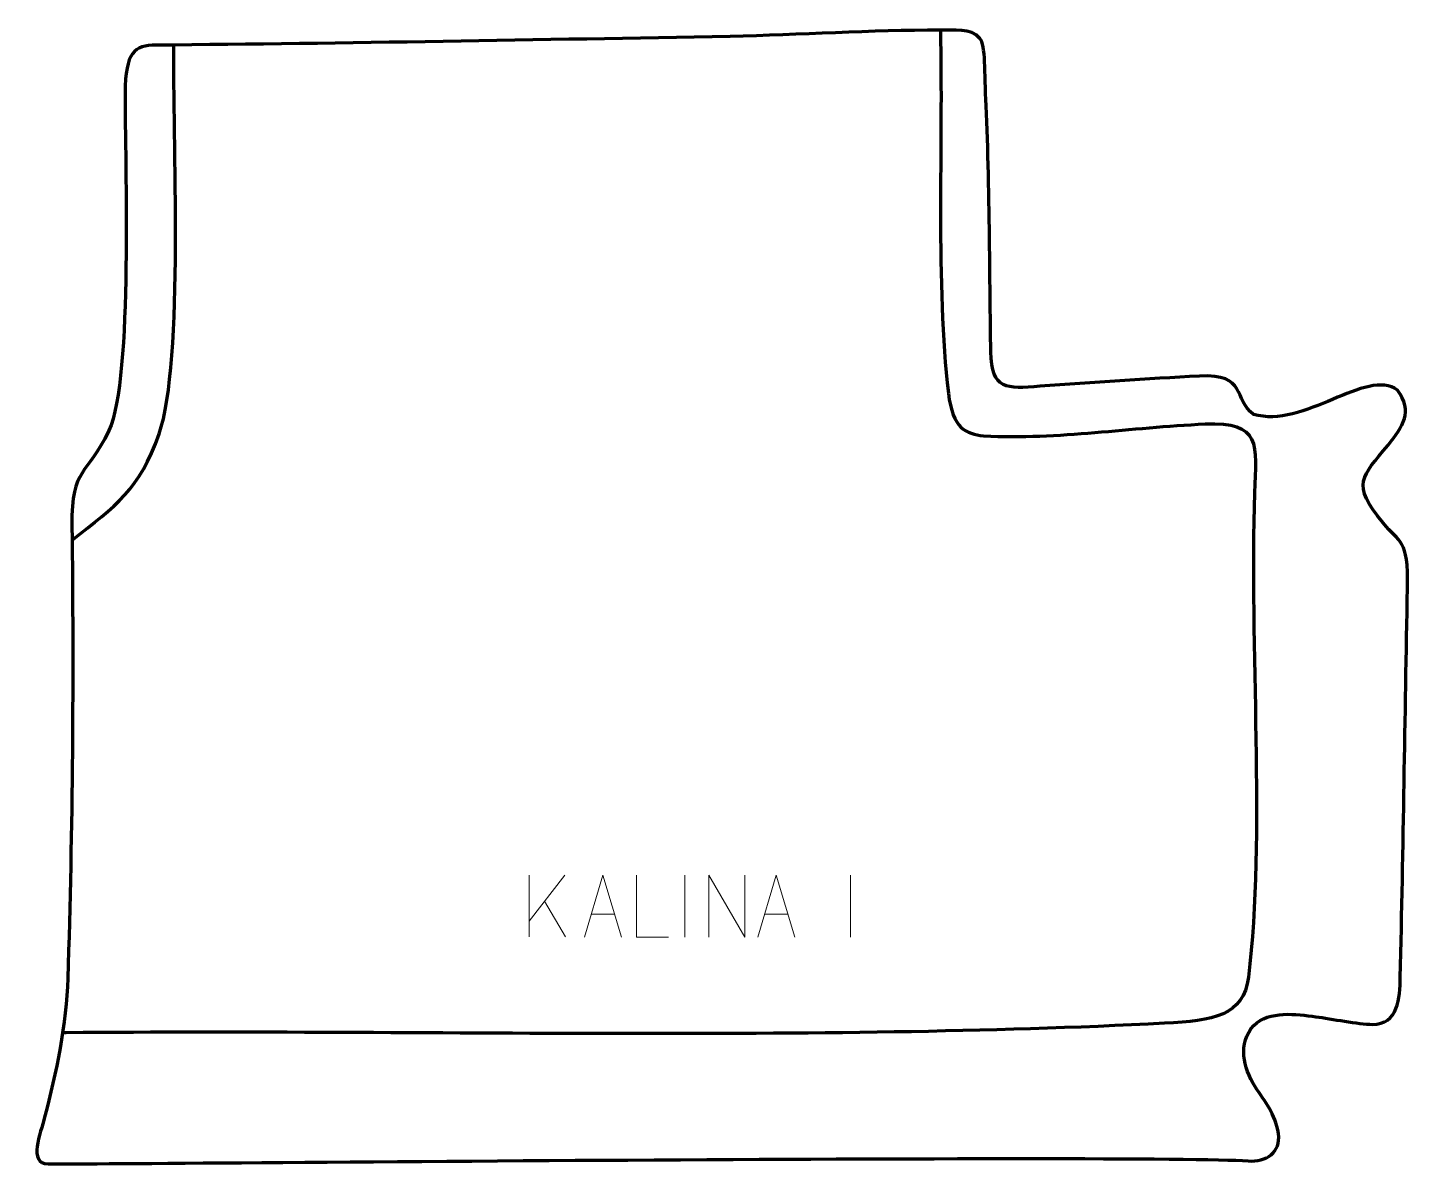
# Model space of a CAD drawing. Header units: millimetres. Extents: x -444 to 115, y 136 to 595.
import ezdxf

# ---------------------------------------------------------------- set-up
doc = ezdxf.new("R2010")
doc.units = ezdxf.units.MM
doc.header["$MEASUREMENT"] = 0
doc.layers.add('layer 2', color=7, linetype='Continuous')
doc.layers.add('layer 3', color=7, linetype='Continuous')

msp = doc.modelspace()

# ---------------------------------------------------------------- linework, layer by layer
at = {"layer": 'layer 2', "color": 140, "lineweight": 158}
for points, knots in [([(-75.6504, 594.212), (-74.6001, 548.394), (-77.5943, 490.9945), (-72.4302, 447.5537), (-72.4302, 447.5537), (-70.6969, 432.9731), (-65.4081, 431.2746), (-58.2083, 430.2894), (-58.2083, 430.2894), (-27.4871, 428.8374), (0.9794, 433.6937), (31.298, 435.1196), (31.298, 435.1196), (54.0529, 436.1898), (52.0376, 426.7284), (51.3073, 407.2666), (51.3073, 407.2666), (49.0297, 346.5675), (55.8144, 268.0461), (48.7721, 211.5542), (48.7721, 211.5542), (46.8286, 195.9641), (34.6951, 193.9094), (14.956, 192.8964), (14.956, 192.8964), (-127.8043, 185.5701), (-284.443, 190.371), (-428.845, 189.0495), (-428.845, 189.0495), (-428.845, 189.0495), (-430.3452, 189.0358), (-430.3452, 189.0358)], [0, 0, 0, 0, 0.11111111, 0.11111111, 0.11111111, 0.11111111, 0.22222222, 0.22222222, 0.22222222, 0.22222222, 0.33333333, 0.33333333, 0.33333333, 0.33333333, 0.44444444, 0.44444444, 0.44444444, 0.44444444, 0.55555556, 0.55555556, 0.55555556, 0.55555556, 0.66666667, 0.66666667, 0.66666667, 0.66666667, 0.77777778, 0.77777778, 0.77777778, 0.77777778, 1, 1, 1, 1]), ([(-426.4927, 388.1098), (-408.535, 402.1559), (-399.2796, 408.506), (-391.348, 431.0895), (-391.348, 431.0895), (-381.2086, 459.9598), (-385.7898, 552.5904), (-385.4011, 588.2508)], [0, 0, 0, 0, 0.33333333, 0.33333333, 0.33333333, 0.33333333, 1, 1, 1, 1])]:
    msp.add_open_spline(points, degree=3, knots=knots, dxfattribs=at)
at = {"layer": 'layer 3', "color": 242, "lineweight": 158}
msp.add_open_spline([(-55.2544, 464.2865), (-54.8063, 448.733), (-49.1916, 449.2679), (-35.4237, 450.3387), (-35.4237, 450.3387), (-14.0015, 451.9346), (7.6342, 453.3409), (29.0853, 454.4647), (29.0853, 454.4647), (48.4899, 455.4813), (42.4729, 444.9956), (50.9195, 438.994), (50.9195, 438.994), (70.8521, 432.8855), (96.6533, 457.9949), (109.0301, 448.7961), (109.0301, 448.7961), (115.4201, 439.9952), (111.3848, 434.2087), (105.2201, 426.588), (105.2201, 426.588), (94.5904, 413.4478), (90.1887, 411.2471), (103.2226, 395.1057), (103.2226, 395.1057), (109.9674, 386.7534), (113.4532, 389.0684), (113.0721, 368.7522), (113.0721, 368.7522), (112.09, 316.3319), (111.3898, 263.8297), (110.1854, 211.4247), (110.1854, 211.4247), (109.9961, 203.1932), (109.3677, 192.3263), (98.8672, 192.4624), (98.8672, 192.4624), (93.2026, 192.5357), (82.3246, 194.7041), (76.0493, 195.5488), (76.0493, 195.5488), (68.1306, 196.6148), (57.2603, 198.1048), (50.9639, 192.0549), (50.9639, 192.0549), (44.4499, 184.6758), (46.6961, 174.9401), (51.43, 167.4431), (51.43, 167.4431), (55.7479, 160.6053), (59.5073, 156.7029), (60.9507, 148.3332), (60.9507, 148.3332), (61.9583, 140.6271), (56.0451, 136.7798), (48.6896, 137.2715), (48.6896, 137.2715), (7.4068, 140.0304), (-416.7757, 135.9093), (-436.2021, 136.0427), (-436.2021, 136.0427), (-444.4204, 136.0992), (-439.2488, 148.5552), (-437.5705, 154.9571), (-437.5705, 154.9571), (-432.8844, 172.8343), (-428.8276, 192.6219), (-428.2306, 211.0856), (-428.2306, 211.0856), (-426.3015, 270.7445), (-425.7905, 334.2947), (-426.5647, 393.9909), (-426.5647, 393.9909), (-426.7651, 418.3208), (-420.3843, 413.5749), (-411.6566, 432.4203), (-411.6566, 432.4203), (-401.7402, 453.8324), (-405.2629, 541.7007), (-405.066, 568.7703), (-405.066, 568.7703), (-404.9447, 585.4506), (-401.3469, 588.1087), (-392.5457, 588.1859), (-392.5457, 588.1859), (-315.4412, 588.8625), (-237.7913, 590.3024), (-160.6031, 591.7439), (-160.6031, 591.7439), (-132.4185, 592.2702), (-103.5781, 594.3571), (-75.6504, 594.212), (-75.6504, 594.212), (-70.5012, 594.19), (-63.1709, 595.2435), (-59.6656, 590.9397), (-59.6656, 590.9397), (-57.309, 588.0464), (-57.8612, 577.5363), (-57.1852, 563.6246), (-57.1852, 563.6246), (-55.5739, 530.4677), (-55.6523, 478.0996), (-55.2544, 464.2865)], degree=3, knots=[0, 0, 0, 0, 0.03703704, 0.03703704, 0.03703704, 0.03703704, 0.07407407, 0.07407407, 0.07407407, 0.07407407, 0.11111111, 0.11111111, 0.11111111, 0.11111111, 0.14814815, 0.14814815, 0.14814815, 0.14814815, 0.18518519, 0.18518519, 0.18518519, 0.18518519, 0.22222222, 0.22222222, 0.22222222, 0.22222222, 0.25925926, 0.25925926, 0.25925926, 0.25925926, 0.2962963, 0.2962963, 0.2962963, 0.2962963, 0.33333333, 0.33333333, 0.33333333, 0.33333333, 0.37037037, 0.37037037, 0.37037037, 0.37037037, 0.40740741, 0.40740741, 0.40740741, 0.40740741, 0.44444444, 0.44444444, 0.44444444, 0.44444444, 0.48148148, 0.48148148, 0.48148148, 0.48148148, 0.51851852, 0.51851852, 0.51851852, 0.51851852, 0.55555556, 0.55555556, 0.55555556, 0.55555556, 0.59259259, 0.59259259, 0.59259259, 0.59259259, 0.62962963, 0.62962963, 0.62962963, 0.62962963, 0.66666667, 0.66666667, 0.66666667, 0.66666667, 0.7037037, 0.7037037, 0.7037037, 0.7037037, 0.74074074, 0.74074074, 0.74074074, 0.74074074, 0.77777778, 0.77777778, 0.77777778, 0.77777778, 0.81481481, 0.81481481, 0.81481481, 0.81481481, 0.85185185, 0.85185185, 0.85185185, 0.85185185, 0.88888889, 0.88888889, 0.88888889, 0.88888889, 0.92592593, 0.92592593, 0.92592593, 0.92592593, 1, 1, 1, 1], dxfattribs=at)
at = {"layer": 'layer 3', "color": 250, "lineweight": 9}
for points in [[(-241.7875, 252.7415), (-241.7875, 252.7415), (-241.7875, 227.7879), (-241.7875, 227.7879)], [(-227.4113, 252.7415), (-227.4113, 252.7415), (-241.7875, 234.1018), (-241.7875, 234.1018)], [(-178.9391, 252.7229), (-178.9391, 252.7229), (-178.9391, 227.7488), (-178.9391, 227.7488)], [(-111.9391, 252.7229), (-111.9391, 252.7229), (-111.9391, 227.7488), (-111.9391, 227.7488)], [(-227.086, 227.8837), (-227.086, 227.8837), (-235.5565, 242.1973), (-235.5565, 242.1973)], [(-216.687, 237.0085), (-216.687, 237.0085), (-207.1913, 237.0085), (-207.1913, 237.0085)], [(-146.687, 237.0085), (-146.687, 237.0085), (-137.1913, 237.0085), (-137.1913, 237.0085)]]:
    msp.add_open_spline(points, degree=3, dxfattribs=at)
for points, knots in [([(-219.4096, 227.7591), (-219.4096, 227.7591), (-212.0386, 252.7126), (-212.0386, 252.7126), (-212.0386, 252.7126), (-212.0386, 252.7126), (-204.4687, 227.7591), (-204.4687, 227.7591)], [0, 0, 0, 0, 0.33333333, 0.33333333, 0.33333333, 0.33333333, 1, 1, 1, 1]), ([(-185.4646, 227.759), (-185.4646, 227.759), (-198.4137, 227.759), (-198.4137, 227.759), (-198.4137, 227.759), (-198.4137, 227.759), (-198.4137, 252.7126), (-198.4137, 252.7126)], [0, 0, 0, 0, 0.33333333, 0.33333333, 0.33333333, 0.33333333, 1, 1, 1, 1]), ([(-169.2665, 227.7591), (-169.2665, 227.7591), (-169.2665, 252.7126), (-169.2665, 252.7126), (-169.2665, 252.7126), (-169.2665, 252.7126), (-154.6117, 227.7591), (-154.6117, 227.7591), (-154.6117, 227.7591), (-154.6117, 227.7591), (-154.6117, 252.7126), (-154.6117, 252.7126)], [0, 0, 0, 0, 0.25, 0.25, 0.25, 0.25, 0.5, 0.5, 0.5, 0.5, 1, 1, 1, 1]), ([(-149.4096, 227.7591), (-149.4096, 227.7591), (-142.0386, 252.7126), (-142.0386, 252.7126), (-142.0386, 252.7126), (-142.0386, 252.7126), (-134.4687, 227.7591), (-134.4687, 227.7591)], [0, 0, 0, 0, 0.33333333, 0.33333333, 0.33333333, 0.33333333, 1, 1, 1, 1])]:
    msp.add_open_spline(points, degree=3, knots=knots, dxfattribs=at)

doc.saveas('drawing.dxf')
